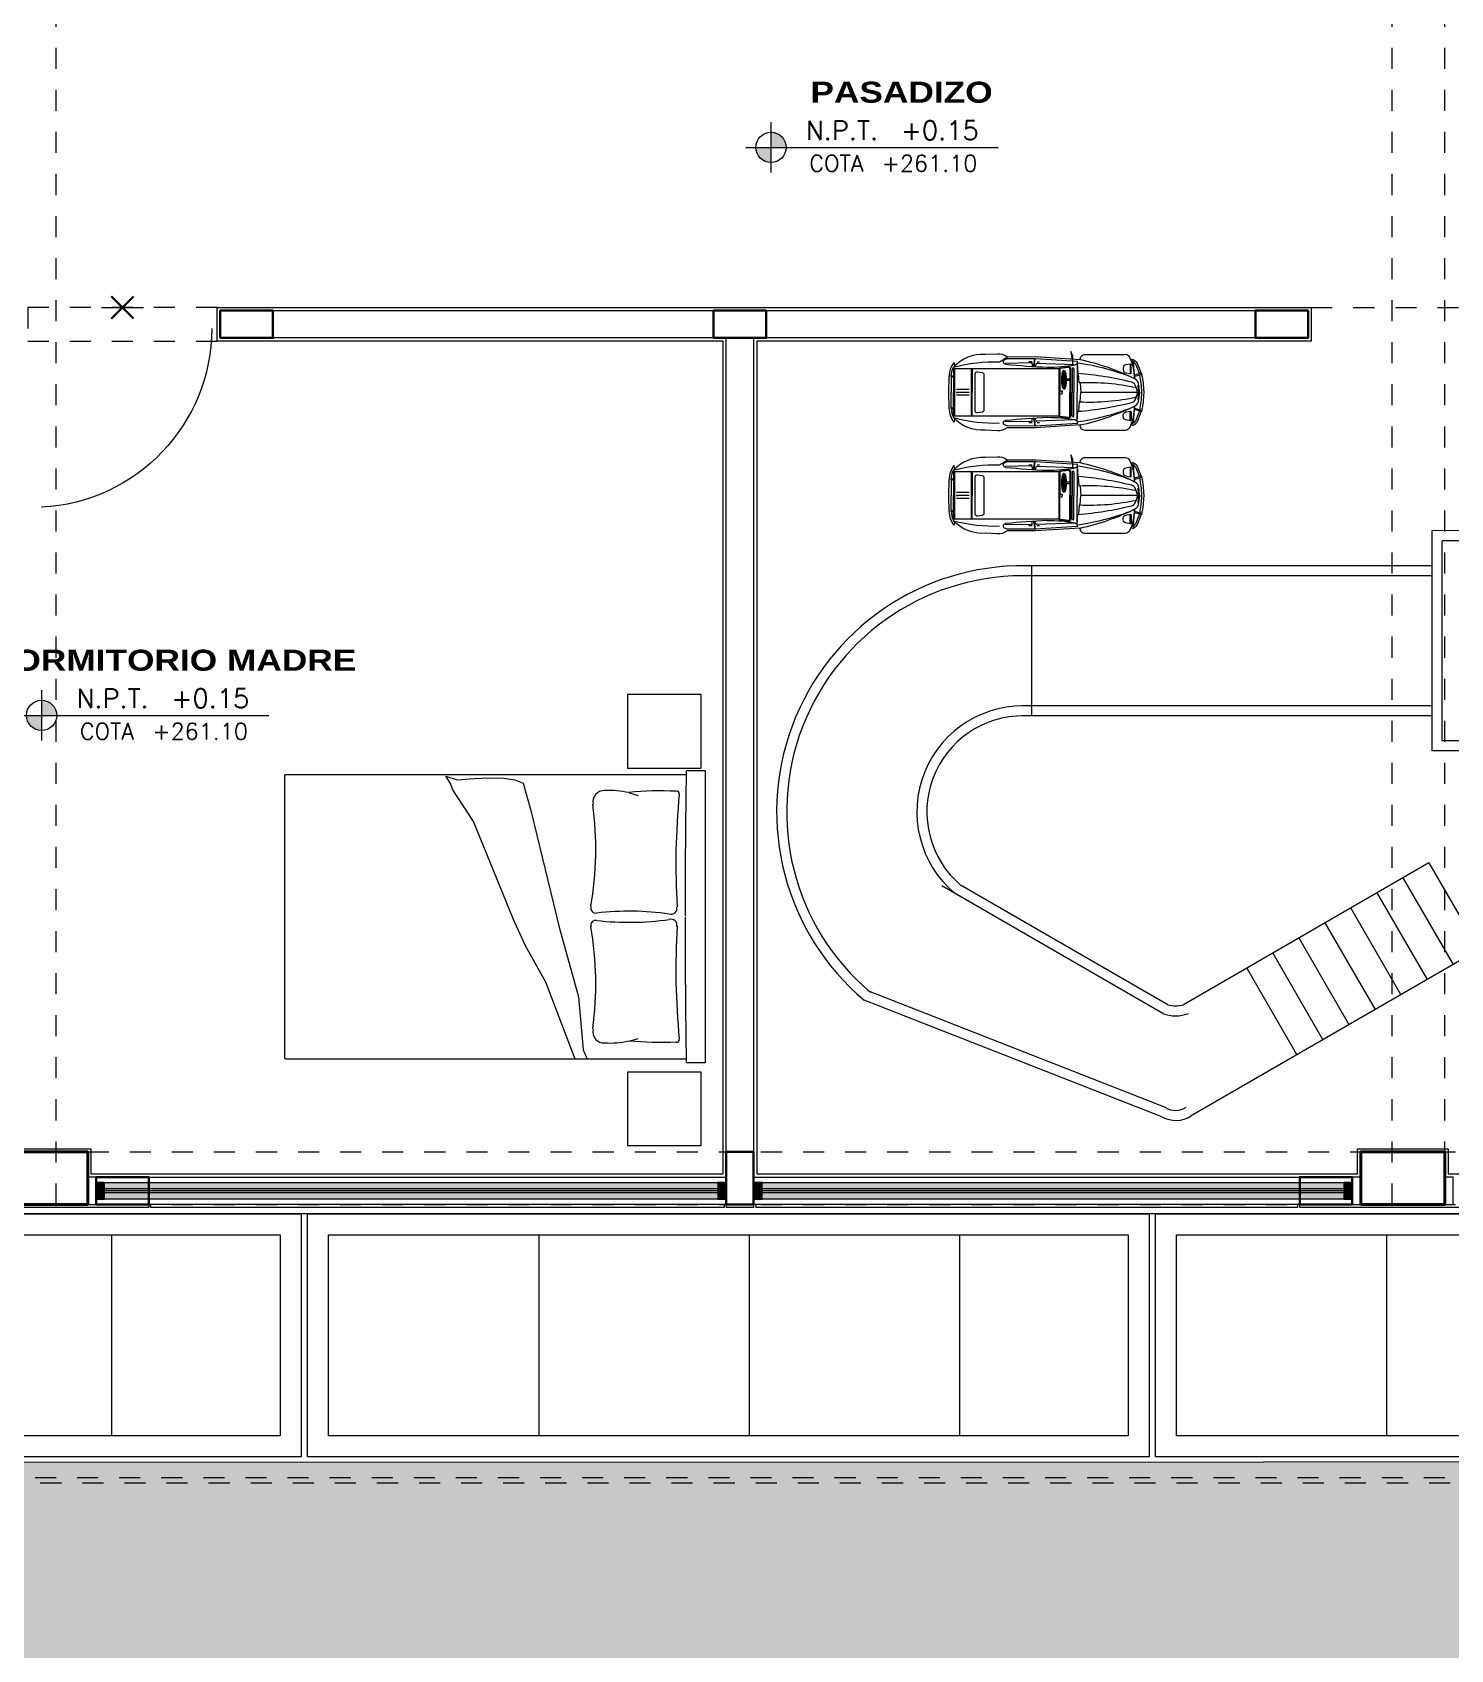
# Model space of a CAD drawing. Header units: metres. Extents: x 349703 to 349913, y 9282546 to 9282694.
# Drawn here: x 349725.87 to 349732.61, y 9282661.17 to 9282668.86 of the extents above; entities that cross this region are included whole.
import ezdxf
from ezdxf.enums import TextEntityAlignment as Align

# ---------------------------------------------------------------- set-up
doc = ezdxf.new("R2010")
doc.units = ezdxf.units.M
doc.header["$LTSCALE"] = 0.25
doc.linetypes.add('B. SUM 2$0$HIDDEN', pattern=[0.375, 0.25, -0.125])
doc.linetypes.add('DASHED2', pattern=[0.762, 0.635, -0.127])
for name, color, linetype, lineweight in [('0_VANOS', 30, 'Continuous', 9), ('AREA-VERDE', 3, 'CONTINUOUS', 9), ('ARQ-FONDO', 253, 'CONTINUOUS', 9)]:
    doc.layers.add(name, color=color, linetype=linetype, lineweight=lineweight)
doc.styles.add('MOYO2', font='arialbd.ttf', dxfattribs={"width": 1.2})
doc.styles.add('TM-DIM', font='romans.shx')

# ---------------------------------------------------------------- blocks, each defined once
blk = doc.blocks.new('COLUMNAS CENTRALES')
at = {"layer": 'ARQ-FONDO', "lineweight": 40}
for points in [[(-59547.0191, 35119.0825), (-59546.6191, 35119.0825), (-59546.6191, 35119.3325), (-59547.0191, 35119.3325)], [(-59540.5691, 35119.0825), (-59540.1691, 35119.0825), (-59540.1691, 35119.3325), (-59540.5691, 35119.3325)]]:
    blk.add_lwpolyline(points, close=True, dxfattribs=at)
blk = doc.blocks.new('GUSANO')
at = {"layer": 'ARQ-FONDO', "lineweight": 0}
for p, q in [((3971.198, 1583.563), (3974.356, 1584.04)), ((3971.213, 1583.464), (3974.371, 1583.941)), ((3969.29, 1580.532), (3970.95, 1583.408)), ((3971.706, 1582.663), (3974.253, 1582.663)), ((3970.156, 1580.032), (3971.572, 1582.485)), ((3971.706, 1582.563), (3974.091, 1582.563)), ((3971.206, 1581.851), (3970.34, 1582.351)), ((3971.056, 1581.591), (3970.19, 1582.091)), ((3970.906, 1581.331), (3970.04, 1581.831)), ((3970.756, 1581.071), (3969.89, 1581.571)), ((3970.606, 1580.812), (3969.74, 1581.312)), ((3970.456, 1580.552), (3969.59, 1581.052)), ((3970.306, 1580.292), (3969.44, 1580.792)), ((3970.863, 1578.743), (3974.41, 1580.791)), ((3970.913, 1578.657), (3974.46, 1580.705)), ((3974.327, 1580.743), (3975.077, 1579.444)), ((3970.156, 1580.032), (3969.29, 1580.532)), ((3971.563, 1577.531), (3975.115, 1579.582)), ((3971.613, 1577.444), (3975.165, 1579.495)), ((3969.215, 1578.197), (3970.688, 1579.047)), ((3969.352, 1578.16), (3970.651, 1578.91)), ((3970.651, 1578.91), (3971.651, 1577.178)), ((3970.688, 1579.047), (3971.788, 1577.141)), ((3969.215, 1578.197), (3970.315, 1576.291)), ((3969.352, 1578.16), (3970.352, 1576.428)), ((3970.315, 1576.291), (3971.788, 1577.141)), ((3970.352, 1576.428), (3971.651, 1577.178))]:
    blk.add_line(p, q, dxfattribs=at)
for centre, radius, start, end in [((3973.922, 1581.618), 2.36, 297.9035, 79.8299), ((3973.922, 1581.618), 2.46, 299.4405, 79.8299), ((3971.198, 1583.287), 0.275, 90, 154.059), ((3971.206, 1583.277), 0.188, 87.67, 154.4309), ((3971.75, 1582.332), 0.334, 97.64, 142.5541), ((3973.922, 1581.618), 1.06, 295.3287, 80.3226), ((3971.762, 1582.312), 0.257, 102.5906, 137.7286), ((3973.922, 1581.618), 0.96, 299.4405, 79.8299)]:
    blk.add_arc(centre, radius, start, end, dxfattribs=at)
blk = doc.blocks.new('0S22D')
at = {"layer": 'ARQ-FONDO', "linetype": 'ByBlock'}
for p, q in [((-0.319, 2.251), (-0.281, 2.12)), ((-0.295, 2.258), (-0.257, 2.127)), ((0.415, 2.258), (0.377, 2.127)), ((0.439, 2.251), (0.401, 2.12)), ((-0.499, 2.032), (-0.311, 2.032)), ((-0.082, 2.183), (-0.083, 2.205)), ((0.06, 2.179), (0.06, 1.057)), ((0.202, 2.183), (0.203, 2.205)), ((0.619, 2.032), (0.431, 2.032)), ((-0.584, 1.042), (-0.64, 0.159)), ((-0.554, 0.989), (-0.606, 0.157)), ((-0.52, 0.986), (-0.314, 1)), ((-0.52, 0.986), (0.06, 0.986)), ((-0.127, 1.027), (-0.313, 1.011)), ((-0.125, 1.042), (0.06, 1.057)), ((0.245, 1.042), (0.06, 1.057)), ((0.64, 0.986), (0.06, 0.986)), ((0.247, 1.027), (0.433, 1.011)), ((0.64, 0.986), (0.434, 1)), ((0.674, 0.989), (0.726, 0.157)), ((-0.654, 0.899), (-0.746, 0.859)), ((-0.746, 0.859), (-0.606, 0.876)), ((-0.504, 0.899), (-0.654, 0.899)), ((-0.606, 0.876), (-0.654, 0.899)), ((-0.485, 0.918), (-0.511, 0.189)), ((-0.435, 0.813), (-0.414, 0.65)), ((-0.409, 0.842), (0.06, 0.842)), ((-0.408, 0.645), (0.06, 0.645)), ((-0.406, 0.922), (0.06, 0.922)), ((-0.406, 0.889), (0.06, 0.889)), ((-0.033, 0.724), (-0.346, 0.724)), ((-0.204, 0.842), (-0.204, 0.774)), ((-0.204, 0.751), (-0.204, 0.725)), ((-0.172, 0.842), (-0.172, 0.774)), ((-0.172, 0.751), (-0.172, 0.725)), ((0.026, 0.645), (0.032, 0.688)), ((0.032, 0.688), (0.06, 0.688)), ((0.526, 0.922), (0.06, 0.922)), ((0.526, 0.889), (0.06, 0.889)), ((0.529, 0.842), (0.06, 0.842)), ((0.088, 0.688), (0.06, 0.688)), ((0.528, 0.645), (0.06, 0.645)), ((0.094, 0.645), (0.088, 0.688)), ((0.555, 0.813), (0.534, 0.65)), ((0.605, 0.918), (0.631, 0.189)), ((-0.64, 0.159), (-0.638, -0.401)), ((-0.452, 0.124), (-0.606, 0.146)), ((-0.45, 0.136), (-0.604, 0.158)), ((-0.541, 0.093), (-0.541, 0.031)), ((-0.54, 0.239), (-0.54, 0.197)), ((-0.523, 0.078), (-0.513, -0.43)), ((-0.502, 0.098), (-0.454, 0.096)), ((-0.498, 0.17), (-0.451, 0.153)), ((0.57, 0.136), (0.724, 0.158)), ((0.618, 0.17), (0.571, 0.153)), ((0.572, 0.124), (0.726, 0.146)), ((0.622, 0.098), (0.574, 0.096)), ((0.643, 0.078), (0.633, -0.43)), ((0.66, 0.239), (0.66, 0.197)), ((0.661, 0.093), (0.661, 0.031)), ((0.726, 0.159), (0.724, -0.401)), ((0.724, -0.401), (0.697, -0.463)), ((-0.408, -1.092), (0.06, -1.092)), ((0.003, -1.147), (0.003, -1.4)), ((0.528, -1.092), (0.06, -1.092)), ((0.06, -1.147), (0.06, -1.4)), ((0.117, -1.147), (0.117, -1.4)), ((-0.408, -1.456), (0.06, -1.456)), ((-0.315, -1.436), (-0.315, -1.456)), ((-0.264, -1.456), (-0.264, -1.501)), ((-0.256, -1.502), (0.06, -1.502)), ((-0.243, -1.456), (-0.244, -1.502)), ((0.528, -1.456), (0.06, -1.456)), ((0.376, -1.502), (0.06, -1.502)), ((0.363, -1.456), (0.364, -1.502)), ((0.384, -1.456), (0.384, -1.501)), ((0.435, -1.436), (0.435, -1.456))]:
    blk.add_line(p, q, dxfattribs=at)
for points in [[(-0.205, 2.127), (-0.519, 2.1), (-0.562, 2.061), (-0.598, 2.075, -0.187956), (-0.517, 2.17, 0.000329), (-0.319, 2.251, -0.52666), (-0.295, 2.258, -0.041947), (0.047, 2.3), (0.073, 2.3, -0.041947), (0.415, 2.258, -0.52666), (0.439, 2.251, 0.000329), (0.637, 2.17, -0.187956), (0.718, 2.075), (0.682, 2.061), (0.639, 2.1), (0.325, 2.127)], [(0.408, 2.221, 0.041947), (0.072, 2.263), (0.048, 2.263, 0.041947), (-0.288, 2.221, 0.041947)], [(0.336, 2.112, -0.105925), (0.746, 2.024, -0.177282), (0.806, 1.965, -0.17031), (0.811, 1.914), (0.811, 1.141, -0.436831), (0.704, 1.042, 0.064143), (0.325, 2.127, 0.27706), (0.203, 2.205, -0.053228), (0.074, 2.222, 0.119641), (0.046, 2.222, -0.053228), (-0.083, 2.205, 0.27706), (-0.205, 2.127, 0.064143), (-0.584, 1.042, -0.436831), (-0.691, 1.141), (-0.691, 1.914, -0.17031), (-0.686, 1.965, -0.177282), (-0.626, 2.024, -0.105925), (-0.216, 2.112)], [(0.434, 1, 0.042013), (0.262, 2.055, 0.282357), (0.206, 2.128, 0.077003), (0.072, 2.177, 0.099907), (0.048, 2.177, 0.077003), (-0.086, 2.128, 0.282357), (-0.142, 2.055, 0.042013), (-0.314, 1, 0.042013)], [(-0.082, 2.183, 0.051272), (0.046, 2.199, -0.115687), (0.074, 2.199, 0.051272), (0.202, 2.183)], [(0.704, 1.042), (0.76, 0.159), (0.758, -0.401, -0.224098), (0.817, -0.592), (0.808, -0.836, -0.228959), (0.558, -1.456, 0.076125), (0.663, -0.549)], [(-0.408, 0.631, -0.378241), (-0.428, 0.648), (-0.448, 0.811, -0.451125), (-0.409, 0.856), (0.06, 0.856), (0.529, 0.856, -0.451125), (0.568, 0.811), (0.548, 0.648, -0.378241), (0.528, 0.631), (0.06, 0.631), (-0.408, 0.631), (-0.408, -1.47)], [(-0.606, 0.159), (-0.604, -0.401), (-0.577, -0.463, 0.709302), (-0.504, -0.436)], [(-0.256, -1.502, -0.12255), (-0.438, -1.456, -0.076125), (-0.543, -0.549), (-0.638, -0.401, 0.224098), (-0.697, -0.592), (-0.688, -0.836, 0.228959), (-0.438, -1.456, 0.407899), (-0.53, -1.449, 0.172944), (-0.256, -1.547)]]:
    blk.add_lwpolyline(points, format="xyb", dxfattribs=at)
for points in [[(-0.331, 2.053), (-0.479, 2.053, 0.469075), (-0.499, 2.029), (-0.483, 1.943, 0.361401), (-0.424, 1.894), (-0.386, 1.894, 0.361401), (-0.327, 1.943), (-0.311, 2.029, 0.469075)], [(0.599, 2.053, -0.469075), (0.619, 2.029), (0.603, 1.943, -0.361401), (0.544, 1.894), (0.506, 1.894, -0.361401), (0.447, 1.943), (0.431, 2.029, -0.469075), (0.451, 2.053)], [(-0.19, 0.774), (-0.256, 0.772, 0.025051), (-0.306, 0.766, 0.065567), (-0.361, 0.749), (-0.374, 0.723), (-0.358, 0.699, 0.064107), (-0.306, 0.683, 0.025051), (-0.256, 0.677), (-0.19, 0.674), (-0.123, 0.677, 0.025051), (-0.074, 0.683, 0.064107), (-0.021, 0.699), (-0.004, 0.724), (-0.021, 0.75, 0.064107), (-0.074, 0.766, 0.025051), (-0.123, 0.772)], [(-0.19, 0.752), (-0.255, 0.749, 0.024844), (-0.302, 0.744, 0.055941), (-0.345, 0.731), (-0.348, 0.724), (-0.343, 0.717, 0.055941), (-0.302, 0.705, 0.024844), (-0.255, 0.699), (-0.19, 0.697), (-0.124, 0.699, 0.024844), (-0.078, 0.705, 0.055941), (-0.036, 0.717), (-0.031, 0.724), (-0.036, 0.732, 0.055941), (-0.078, 0.744, 0.024844), (-0.124, 0.749)], [(-0.191, 0.724), (-0.215, 0.723, 0.014599), (-0.232, 0.722, 0.034387), (-0.247, 0.719), (-0.248, 0.718), (-0.247, 0.717, 0.034387), (-0.232, 0.714, 0.014599), (-0.215, 0.713), (-0.191, 0.712), (-0.168, 0.713, 0.014599), (-0.151, 0.714, 0.034387), (-0.136, 0.717), (-0.135, 0.718), (-0.136, 0.719, 0.034387), (-0.151, 0.722, 0.014599), (-0.168, 0.723)], [(0.06, -1.029), (-0.308, -1.029, -0.461216), (-0.347, -0.983), (-0.333, -0.894, -0.368723), (-0.293, -0.86), (0.06, -0.86), (0.413, -0.86, -0.368723), (0.453, -0.894), (0.467, -0.983, -0.461216), (0.428, -1.029)]]:
    blk.add_lwpolyline(points, format="xyb", close=True, dxfattribs=at)
for points in [[(-0.047, 0.713), (-0.333, 0.713)], [(0.528, 0.631), (0.528, -1.47)], [(-0.408, -1.112), (0.06, -1.112), (0.528, -1.112)], [(-0.408, -1.436), (0.06, -1.436), (0.528, -1.436)], [(0.376, -1.547), (0.06, -1.548), (-0.256, -1.547)]]:
    blk.add_lwpolyline(points, dxfattribs=at)
blk.add_circle((0.06, -1.389), 0.00824, dxfattribs=at)
for centre, radius, start, end in [((-0.436, 2.019), 0.134, 118.2546, 160.8341), ((4.296, 0.308), 4.864, 159.3315, 171.98), ((-61.602, 152.42), 162.23, 292.12446, 292.19985), ((4.223, 1.223), 4.354, 167.6582, 182.5775), ((-0.098, 2.815), 0.621, 271.4577, 283.4178), ((0.06, 2.152), 0.06, 76.5822, 103.4178), ((0.218, 2.815), 0.621, 256.5822, 268.5423), ((-4.103, 1.223), 4.354, 357.4225, 12.3418), ((-4.176, 0.308), 4.864, 8.02, 20.6685), ((61.722, 152.42), 162.23, 247.80015, 247.87554), ((0.556, 2.019), 0.134, 19.1659, 61.7454), ((-0.542, 0.932), 0.0588, 346.1951, 102.7232), ((0.662, 0.932), 0.0588, 77.2768, 193.8049), ((-3.693, 0.396), 3.254, 359.9408, 9.7473), ((-0.409, 0.816), 0.0262, 90, 187.1253), ((-0.405, 0.905), 0.0164, 92.1035, 267.8965), ((-0.408, 0.651), 0.00617, 187.1253, 270), ((0.525, 0.905), 0.0164, 272.1035, 87.8965), ((0.528, 0.651), 0.00617, 270, 352.8747), ((0.529, 0.816), 0.0262, 352.8747, 90), ((3.813, 0.396), 3.254, 170.2527, 180.0592), ((-15.308, 1.036), 14.884, 354.3709, 357.5225), ((15.428, 1.036), 14.884, 182.4775, 185.6291), ((-0.503, 0.078), 0.02, 87.3535, 181.1515), ((-0.491, 0.189), 0.02, 178.0033, 250.109), ((0.611, 0.189), 0.02, 289.891, 1.9967), ((0.623, 0.078), 0.02, 358.8485, 92.6465), ((-0.505, -0.427), 0.00888, 199.8705, 19.8705), ((0.625, -0.427), 0.00888, 160.1295, 340.1295), ((0.665, -0.437), 0.0414, 179.5268, 320.9194), ((0.375, -1.114), 0.433, 270.0919, 309.3395), ((0.375, -1.114), 0.387, 270.0919, 298.039), ((0.607, -1.5), 0.0662, 49.9656, 138.7276)]:
    blk.add_arc(centre, radius, start, end, dxfattribs=at)
blk = doc.blocks.new('CAMA MADRE')
at = {"layer": 'ARQ-FONDO', "linetype": 'Continuous', "lineweight": -2}
for p, q in [((4100.188, 1590.4635), (4100.188, 1588.5591)), ((4101.5386, 1588.5591), (4101.5386, 1590.4635)), ((4100.272, 1588.8296), (4100.2848, 1588.7875)), ((4101.4527, 1588.8296), (4101.4399, 1588.7875)), ((4100.1679, 1588.5536), (4100.1679, 1588.5536))]:
    blk.add_line(p, q, dxfattribs=at)
for points in [[(4101.5331, 1590.469), (4100.8624, 1590.469), (4100.1934, 1590.469)], [(4101.5587, 1588.5536), (4101.5587, 1588.4695), (4100.8624, 1588.4695), (4100.1679, 1588.4695), (4100.1679, 1588.5536)]]:
    blk.add_lwpolyline(points, dxfattribs=at)
for points in [[(4100.1861, 1589.0306), (4100.1861, 1589.0873), (4100.5517, 1589.2262), (4100.7253, 1589.323), (4100.8496, 1589.3797), (4101.3156, 1589.5698), (4101.4673, 1589.6685), (4101.5002, 1589.6813), (4101.5313, 1589.7014), (4101.5149, 1589.6484), (4101.5203, 1589.5661), (4101.524, 1589.4948), (4101.5222, 1589.4254), (4101.5149, 1589.3742), (4101.4984, 1589.334), (4101.3686, 1589.2975), (4100.813, 1589.1622), (4100.4822, 1589.0708), (4100.23, 1589.0489)], [(4099.7749, 1588.4878), (4100.124, 1588.4878), (4100.124, 1588.8387), (4099.7749, 1588.8387)], [(4101.5697, 1588.4878), (4101.9206, 1588.4878), (4101.9206, 1588.8387), (4101.5697, 1588.8387)]]:
    blk.add_lwpolyline(points, close=True, dxfattribs=at)
for points in [[(4100.1944, 1590.469), (4100.1918, 1590.469), (4100.1898, 1590.467), (4100.1898, 1590.4644)], [(4101.5386, 1590.4644), (4101.5386, 1590.467), (4101.5366, 1590.469), (4101.534, 1590.469)], [(4100.282, 1588.9904), (4100.2691, 1588.9796), (4100.2621, 1588.9633), (4100.263, 1588.9465)], [(4100.3284, 1589.002), (4100.3119, 1589.0056), (4100.2948, 1589.0013), (4100.282, 1588.9904)], [(4100.33, 1589.0029), (4100.4917, 1588.9809), (4100.6559, 1588.9843), (4100.8166, 1589.0128)], [(4100.839, 1589.0059), (4100.833, 1589.0117), (4100.8242, 1589.0138), (4100.8162, 1589.0113)], [(4100.8455, 1588.9846), (4100.8323, 1588.87), (4100.8341, 1588.7541), (4100.8507, 1588.64)], [(4100.845, 1588.9832), (4100.8474, 1588.9913), (4100.8451, 1589), (4100.839, 1589.0059)], [(4100.8759, 1588.64), (4100.8925, 1588.7541), (4100.8942, 1588.87), (4100.8811, 1588.9846)], [(4100.8876, 1589.0059), (4100.8815, 1589), (4100.8792, 1588.9913), (4100.8815, 1588.9832)], [(4100.9104, 1589.0113), (4100.9024, 1589.0138), (4100.8936, 1589.0117), (4100.8876, 1589.0059)], [(4100.9118, 1589.0128), (4101.0725, 1588.9843), (4101.2367, 1588.9809), (4101.3984, 1589.0029)], [(4101.4446, 1588.9904), (4101.4318, 1589.0013), (4101.4146, 1589.0056), (4101.3982, 1589.002)], [(4101.4636, 1588.9465), (4101.4645, 1588.9633), (4101.4574, 1588.9796), (4101.4446, 1588.9904)], [(4100.2636, 1588.9474), (4100.2614, 1588.9084), (4100.2646, 1588.8693), (4100.2731, 1588.8312)], [(4101.4535, 1588.8312), (4101.462, 1588.8693), (4101.4652, 1588.9084), (4101.463, 1588.9474)], [(4100.2739, 1588.8316), (4100.2667, 1588.7574), (4100.2648, 1588.6827), (4100.2682, 1588.6082)], [(4101.4602, 1588.6082), (4101.4636, 1588.6827), (4101.4617, 1588.7574), (4101.4545, 1588.8316)], [(4100.2671, 1588.6074), (4100.2658, 1588.6033), (4100.2668, 1588.5989), (4100.2697, 1588.5958)], [(4100.2697, 1588.5958), (4100.2725, 1588.5927), (4100.2768, 1588.5914), (4100.2809, 1588.5922)], [(4100.8187, 1588.6019), (4100.6399, 1588.6132), (4100.4604, 1588.6099), (4100.2821, 1588.592)], [(4100.817, 1588.6036), (4100.827, 1588.6014), (4100.8374, 1588.6048), (4100.8442, 1588.6124)], [(4100.8442, 1588.6124), (4100.851, 1588.62), (4100.8532, 1588.6306), (4100.8499, 1588.6403)], [(4100.8767, 1588.6403), (4100.8734, 1588.6306), (4100.8756, 1588.62), (4100.8824, 1588.6124)], [(4100.8824, 1588.6124), (4100.8892, 1588.6048), (4100.8996, 1588.6014), (4100.9096, 1588.6036)], [(4101.4463, 1588.592), (4101.268, 1588.6099), (4101.0886, 1588.6132), (4100.9097, 1588.6019)], [(4101.4456, 1588.5922), (4101.4498, 1588.5914), (4101.4541, 1588.5927), (4101.4569, 1588.5958)], [(4101.4569, 1588.5958), (4101.4598, 1588.5989), (4101.4607, 1588.6033), (4101.4595, 1588.6074)], [(4100.1742, 1588.5591), (4100.1717, 1588.5591), (4100.1697, 1588.557), (4100.1697, 1588.5545)], [(4100.8616, 1588.5645), (4100.6327, 1588.5643), (4100.4039, 1588.5626), (4100.175, 1588.5595)], [(4101.5534, 1588.5595), (4101.3245, 1588.5626), (4101.0957, 1588.5643), (4100.8668, 1588.5645)], [(4101.5587, 1588.5545), (4101.5587, 1588.557), (4101.5567, 1588.5591), (4101.5542, 1588.5591)]]:
    blk.add_open_spline(points, degree=3, dxfattribs=at)
blk = doc.blocks.new('*U933')
blk.add_arc((0.0215, 0.0476), 0.8535, 0.15786, 87.08143)
blk = doc.blocks.new('*U920')
at = {"linetype": 'Continuous', "lineweight": 0, "true_color": 0xbebebe}
for points in [[(3037.2524, 1360.5431), (3037.2124, 1360.5431), (3037.2124, 1360.4631), (3037.2524, 1360.4631)], [(3040.0574, 1360.5431), (3040.0174, 1360.5431), (3040.0174, 1360.4631), (3040.0574, 1360.4631)]]:
    blk.add_hatch(color=9, dxfattribs=at).paths.add_polyline_path(points)
at = {"true_color": 0xffffff}
h = blk.add_hatch(color=7, dxfattribs=at)
h.dxf.hatch_style = 1
h.paths.add_polyline_path([(3040.0174, 1360.4631), (3040.0174, 1360.5431), (3037.2524, 1360.5431), (3037.2524, 1360.4631)])
at = {"layer": '0_VANOS', "linetype": 'Continuous'}
for p, q in [((3037.2524, 1360.5131), (3040.0174, 1360.5131)), ((3037.2524, 1360.5031), (3040.0174, 1360.5031)), ((3037.2524, 1360.4931), (3040.0174, 1360.4931))]:
    blk.add_line(p, q, dxfattribs=at)
for points in [[(3037.2124, 1360.5431), (3037.2124, 1360.4631), (3037.2524, 1360.4631), (3037.2524, 1360.5431)], [(3037.2524, 1360.5431), (3040.0174, 1360.5431), (3040.0174, 1360.4631), (3037.2524, 1360.4631)], [(3040.0174, 1360.5431), (3040.0174, 1360.4631), (3040.0574, 1360.4631), (3040.0574, 1360.5431)]]:
    blk.add_lwpolyline(points, close=True, dxfattribs=at)
blk = doc.blocks.new('*U919')
at = {"linetype": 'Continuous', "lineweight": 0, "true_color": 0xbebebe}
for points in [[(3037.2524, 1360.5431), (3037.2124, 1360.5431), (3037.2124, 1360.4631), (3037.2524, 1360.4631)], [(3040.2074, 1360.5431), (3040.1674, 1360.5431), (3040.1674, 1360.4631), (3040.2074, 1360.4631)]]:
    blk.add_hatch(color=9, dxfattribs=at).paths.add_polyline_path(points)
at = {"true_color": 0xffffff}
h = blk.add_hatch(color=7, dxfattribs=at)
h.dxf.hatch_style = 1
h.paths.add_polyline_path([(3040.1674, 1360.4631), (3040.1674, 1360.5431), (3037.2524, 1360.5431), (3037.2524, 1360.4631)])
at = {"layer": '0_VANOS', "linetype": 'Continuous'}
for p, q in [((3037.2524, 1360.5131), (3040.1674, 1360.5131)), ((3037.2524, 1360.5031), (3040.1674, 1360.5031)), ((3037.2524, 1360.4931), (3040.1674, 1360.4931))]:
    blk.add_line(p, q, dxfattribs=at)
for points in [[(3037.2124, 1360.5431), (3037.2124, 1360.4631), (3037.2524, 1360.4631), (3037.2524, 1360.5431)], [(3037.2524, 1360.5431), (3040.1674, 1360.5431), (3040.1674, 1360.4631), (3037.2524, 1360.4631)], [(3040.1674, 1360.5431), (3040.1674, 1360.4631), (3040.2074, 1360.4631), (3040.2074, 1360.5431)]]:
    blk.add_lwpolyline(points, close=True, dxfattribs=at)
blk = doc.blocks.new('CAMBIOPISO')
at = {"layer": 'ARQ-FONDO'}
blk.add_line((-0.1, 0), (0.1, 0), dxfattribs=at)
at = {"layer": 'ARQ-FONDO', "const_width": 0.01}
for points in [[(-0.053, -0.053), (0.053, 0.053)], [(-0.053, 0.053), (0.053, -0.053)]]:
    blk.add_lwpolyline(points, dxfattribs=at)
blk = doc.blocks.new('MODULO 3 A 5 AÑOS NUEVO')
at = {"layer": 'ARQ-FONDO', "linetype": 'DASHED2', "ltscale": 0.3}
blk.add_lwpolyline([(350752.4728, 9282645.3511), (350751.5728, 9282645.3511), (350751.5727, 9282645.1911), (350752.4728, 9282645.1911)], close=True, dxfattribs=at)
at = {"layer": 'ARQ-FONDO'}
for points in [[(350752.7378, 9282645.1911), (350752.4728, 9282645.1911), (350752.4728, 9282645.3511), (350752.7378, 9282645.3511)], [(350752.7378, 9282645.3511), (350752.7378, 9282645.3511), (350754.8328, 9282645.3511)], [(350754.8328, 9282645.3511), (350755.0828, 9282645.3511)], [(350754.8328, 9282645.3361), (350754.8328, 9282645.2061)], [(350755.0828, 9282645.3511), (350757.4078, 9282645.3511)], [(350755.0828, 9282645.2061), (350755.0828, 9282645.3361)], [(350757.4078, 9282645.3511), (350757.6728, 9282645.3511), (350757.6728, 9282645.1911), (350757.4078, 9282645.1911)], [(350757.4078, 9282645.3361), (350757.4078, 9282645.2061)], [(350754.8778, 9282645.1911), (350752.7378, 9282645.1911)], [(350754.8778, 9282645.2061), (350755.0378, 9282645.2061)], [(350754.8778, 9282641.3361), (350754.8778, 9282645.1911)], [(350755.0378, 9282645.1911), (350755.0378, 9282641.3361)], [(350757.4078, 9282645.1911), (350755.0378, 9282645.1911)], [(350748.9428, 9282642.9061), (350748.9428, 9282642.9061), (350748.9428, 9282641.2311), (350751.4428, 9282641.2311), (350751.4428, 9282641.3511), (350751.8728, 9282641.3511), (350751.8728, 9282641.2311), (350752.1478, 9282641.2311)], [(350752.1478, 9282641.2311), (350754.8778, 9282641.2311), (350754.8778, 9282641.3361)], [(350754.8928, 9282641.3361), (350755.0228, 9282641.3361)], [(350755.0228, 9282641.3361), (350754.8928, 9282641.3361)], [(350755.0378, 9282641.3361), (350755.0378, 9282641.3361), (350755.0378, 9282641.2311), (350757.6178, 9282641.2311)], [(350757.6178, 9282641.2311), (350757.6178, 9282641.2311), (350757.8928, 9282641.2311), (350757.8928, 9282641.3511), (350758.3228, 9282641.3511), (350758.3228, 9282641.2311), (350758.5978, 9282641.2311)], [(350752.1478, 9282641.2161), (350752.1478, 9282641.0711), (350751.8728, 9282641.0711)], [(350757.8828, 9282641.0711), (350757.6178, 9282641.0711), (350757.6178, 9282641.2161)], [(350758.5978, 9282641.2161), (350758.5978, 9282641.0711), (350758.3228, 9282641.0711)], [(350751.8728, 9282641.0711), (350751.4328, 9282641.0711)], [(350754.8828, 9282641.0711), (350752.1578, 9282641.0711), (350752.1578, 9282641.0861)], [(350754.8828, 9282641.0861), (350754.8828, 9282641.0711)], [(350754.8928, 9282641.0861), (350754.8928, 9282641.0711)], [(350755.0228, 9282641.0711), (350754.8928, 9282641.0711)], [(350755.0228, 9282641.0861), (350755.0228, 9282641.0711)], [(350757.6078, 9282641.0861), (350757.6078, 9282641.0711), (350755.0328, 9282641.0711)], [(350755.0328, 9282641.0861), (350755.0328, 9282641.0711)], [(350758.3228, 9282641.0711), (350757.8828, 9282641.0711)]]:
    blk.add_lwpolyline(points, dxfattribs=at)
at = {"layer": 'ARQ-FONDO', "lineweight": 30, "flags": 128}
for points in [[(350752.7378, 9282645.3361), (350752.7378, 9282645.2061), (350752.4878, 9282645.2061), (350752.4878, 9282645.3361), (350752.7378, 9282645.3361)], [(350754.8328, 9282645.2061), (350754.8328, 9282645.3361), (350755.0828, 9282645.3361), (350755.0828, 9282645.2061), (350754.8328, 9282645.2061)], [(350757.6578, 9282645.3361), (350757.6578, 9282645.2061), (350757.4078, 9282645.2061), (350757.4078, 9282645.3361), (350757.6578, 9282645.3361)], [(350754.8928, 9282641.3361), (350755.0228, 9282641.3361), (350755.0228, 9282641.0861), (350754.8928, 9282641.0861), (350754.8928, 9282641.3361)], [(350751.8978, 9282641.0861), (350751.8978, 9282641.2161), (350752.1478, 9282641.2161), (350752.1478, 9282641.0861), (350751.8978, 9282641.0861)], [(350757.6178, 9282641.0861), (350757.6178, 9282641.2161), (350757.8678, 9282641.2161), (350757.8678, 9282641.0861), (350757.6178, 9282641.0861)]]:
    blk.add_lwpolyline(points, dxfattribs=at)
at = {"layer": 'ARQ-FONDO'}
for points in [[(350752.7378, 9282645.3361), (350754.8328, 9282645.3361), (350754.8328, 9282645.2061), (350752.7378, 9282645.2061)], [(350755.0828, 9282645.3361), (350757.4078, 9282645.3361), (350757.4078, 9282645.2061), (350755.0828, 9282645.2061)], [(350754.8928, 9282645.2061), (350755.0228, 9282645.2061), (350755.0228, 9282641.3361), (350754.8928, 9282641.3361)], [(350751.8978, 9282641.2161), (350751.8578, 9282641.2161), (350751.8578, 9282641.0861), (350751.8978, 9282641.0861)], [(350752.1478, 9282641.2161), (350754.8928, 9282641.2161), (350754.8928, 9282641.0861), (350752.1478, 9282641.0861)], [(350755.0228, 9282641.2161), (350757.6178, 9282641.2161), (350757.6178, 9282641.0861), (350755.0228, 9282641.0861)], [(350757.9078, 9282641.2161), (350757.8678, 9282641.2161), (350757.8678, 9282641.0861), (350757.9078, 9282641.0861)], [(350758.3478, 9282641.2161), (350758.3078, 9282641.2161), (350758.3078, 9282641.0861), (350758.3478, 9282641.0861)]]:
    blk.add_lwpolyline(points, close=True, dxfattribs=at)
at = {"layer": 'ARQ-FONDO', "linetype": 'DASHED2', "ltscale": 0.3}
blk.add_lwpolyline([(350757.6728, 9282645.3511), (350759.6428, 9282645.3511)], dxfattribs=at)
at = {"layer": 'ARQ-FONDO'}
for name, p in [('COLUMNAS CENTRALES', (410298.4769, 9247522.0036)), ('CAMBIOPISO', (350752.0231, 9282645.3511))]:
    blk.add_blockref(name, p, dxfattribs=at)
for name, p, xscale, yscale, zscale, rotation in [('GUSANO', (352770.5355, 9282349.1982), 0.4759161868435627, 0.4759161868435627, 0.4759161868435627, 149.9999999993059), ('0S22D', (350756.3235, 9282644.9618), 0.2405618680963358, 0.2405618680963358, 0.2405618680963358, 270), ('0S22D', (350756.3235, 9282644.4717), 0.2405618680963358, 0.2405618680963358, 0.2405618680963358, 270)]:
    blk.add_blockref(name, p, dxfattribs=dict(at, xscale=xscale, yscale=yscale, zscale=zscale, rotation=rotation))
at = {"layer": 'ARQ-FONDO', "xscale": -1, "rotation": 180}
blk.add_blockref('*U933', (350751.5728, 9282645.3011), dxfattribs=at)
at = {"layer": 'ARQ-FONDO', "rotation": 90.00000000000003}
blk.add_blockref('CAMA MADRE', (352343.2615, 9278541.5908), dxfattribs=at)
at = {"layer": 'ARQ-FONDO', "lineweight": 0, "rotation": 180.000079299102}
for name, p in [('*U919', (353792.1033, 9284001.6584)), ('*U920', (353795.0783, 9284001.6584))]:
    blk.add_blockref(name, p, dxfattribs=at)
blk = doc.blocks.new('VERDAD88')
at = {"layer": 'ARQ-FONDO'}
for points in [[(350748.8728, 9282641.0411), (350752.8728, 9282641.0411), (350752.8728, 9282639.8861), (350748.8728, 9282639.8861), (350748.8728, 9282641.0411)], [(350752.9028, 9282641.0411), (350756.9028, 9282641.0411), (350756.9028, 9282639.8861), (350752.9028, 9282639.8861), (350752.9028, 9282641.0411)], [(350756.9328, 9282641.0411), (350760.9328, 9282641.0411), (350760.9328, 9282639.8861), (350756.9328, 9282639.8861), (350756.9328, 9282641.0411)]]:
    blk.add_lwpolyline(points, dxfattribs=at)
at = {"layer": 'ARQ-FONDO', "flags": 128}
for points in [[(350748.9728, 9282640.9411), (350752.7728, 9282640.9411), (350752.7728, 9282639.9861), (350748.9728, 9282639.9861)], [(350753.0028, 9282640.9411), (350756.8028, 9282640.9411), (350756.8028, 9282639.9861), (350753.0028, 9282639.9861)], [(350757.0328, 9282640.9411), (350760.8328, 9282640.9411), (350760.8328, 9282639.9861), (350757.0328, 9282639.9861)]]:
    blk.add_lwpolyline(points, close=True, dxfattribs=at)
for points in [[(350751.9728, 9282639.9861), (350751.9728, 9282640.9411)], [(350754.0028, 9282639.9861), (350754.0028, 9282640.9411)], [(350755.0028, 9282639.9861), (350755.0028, 9282640.9411)], [(350756.0028, 9282639.9861), (350756.0028, 9282640.9411)], [(350758.0328, 9282639.9861), (350758.0328, 9282640.9411)]]:
    blk.add_lwpolyline(points, dxfattribs=at)
blk = doc.blocks.new('VIGAS')
at = {"layer": 'ARQ-FONDO', "linetype": 'B. SUM 2$0$HIDDEN', "flags": 128}
for points in [[(350752.0445, 9282639.3646), (350752.0445, 9282650.6146)], [(350758.3945, 9282639.3646), (350758.3945, 9282650.6146)], [(350758.6445, 9282639.3646), (350758.6445, 9282650.6146)], [(350745.1945, 9282639.6146), (350769.7445, 9282639.6146)], [(350745.1945, 9282639.3646), (350769.7445, 9282639.3646)]]:
    blk.add_lwpolyline(points, dxfattribs=at)
blk = doc.blocks.new('*U591')
h = blk.add_hatch(color=251)
h.paths.add_polyline_path([(0.75, -0.1724), (0.75, -0.2324), (0.81, -0.2324, 0.414214)])
h.paths.add_polyline_path([(0.75, -0.2324), (0.69, -0.2324, 0.414214), (0.75, -0.2924)])
at = {"color": 2}
for p, q in [((0.75, -0.1324), (0.75, -0.3324)), ((0.65, -0.2324), (1.65, -0.2324))]:
    blk.add_line(p, q, dxfattribs=at)
blk.add_circle((0.75, -0.2324), 0.06, dxfattribs=at)
at = {"color": 2, "style": 'TM-DIM'}
blk.add_text('COTA', height=0.065, rotation=360, dxfattribs=at).set_placement((1.0088, -0.3282), align=Align.CENTER)
for tag, p, height in [('NIV_P', (0.8881, -0.2024), 0.075), ('VALOR_P', (1.2641, -0.2024), 0.075), ('COTA_P', (1.1884, -0.3282), 0.065)]:
    blk.add_attdef(tag, p, '', height=height, rotation=360, dxfattribs=at)
blk = doc.blocks.new('NOMBRE 3 A 5 AÑOS')
at = {"layer": 'ARQ-FONDO', "xscale": 1.199999999999999, "yscale": 1.199999999999999, "zscale": 1.199999999999999}
for p in [(350153.4496, 9282535.5717), (350149.9832, 9282532.8708)]:
    blk.add_blockref('*U591', p, dxfattribs=at).add_auto_attribs({'NIV_P': 'N.P.T.', 'COTA_P': '+261.10', 'VALOR_P': '+0.15'})
at = {"layer": 'ARQ-FONDO', "lineweight": -2, "char_height": 0.1, "width": 2.666695, "attachment_point": 8, "style": 'MOYO2'}
for s, insert in [('PASADIZO', (350154.97, 9282535.5039)), ('DORMITORIO MADRE', (350151.5035, 9282532.803))]:
    blk.add_mtext(s, dxfattribs=dict(at, insert=insert))

msp = doc.modelspace()

# ---------------------------------------------------------------- hatches: boundary and pattern name
at = {"layer": 'AREA-VERDE', "lineweight": 0, "true_color": 0xc4e4b2, "transparency": 33554687}
h = msp.add_hatch(color=3, dxfattribs=at)
h.dxf.hatch_style = 1
h.paths.add_polyline_path([(349745.5061, 9282662.0658), (349717.9307, 9282662.0658), (349717.9307, 9282656.5561), (349745.5061, 9282656.5561)])
h.paths.add_polyline_path([(349744.5061, 9282661.0658), (349744.5061, 9282657.5561), (349718.9307, 9282657.5561), (349718.9307, 9282661.0658)], flags=16)

# ---------------------------------------------------------------- linework, layer by layer
at = {"layer": 'ARQ-FONDO', "linetype": 'B. SUM 2$0$HIDDEN'}
for points in [[(349717.8055, 9282675.8631), (349745.0055, 9282675.8631), (349745.0055, 9282661.9631), (349717.8055, 9282661.9631)], [(349717.8305, 9282675.8381), (349744.9805, 9282675.8381), (349744.9805, 9282661.9881), (349717.8305, 9282661.9881)]]:
    msp.add_lwpolyline(points, close=True, dxfattribs=at)
at = {"layer": 'ARQ-FONDO'}
for points in [[(349719.0855, 9282674.5831), (349743.7255, 9282674.5831), (349743.7255, 9282663.2431), (349719.0855, 9282663.2431)], [(349717.9305, 9282662.0627), (349745.5061, 9282662.0658), (349745.5061, 9282656.5561), (349717.9305, 9282656.553)]]:
    msp.add_lwpolyline(points, close=True, dxfattribs=at)
at = {"layer": 'ARQ-FONDO', "flags": 128}
msp.add_lwpolyline([(349726.2455, 9282662.1881), (349726.2455, 9282663.1431)], dxfattribs=at)

# ---------------------------------------------------------------- block references
at = {"layer": 'ARQ-FONDO'}
for name, p in [('VERDAD88', (-1025.7273, 22.202)), ('MODULO 3 A 5 AÑOS NUEVO', (-1025.7273, 22.202)), ('VIGAS', (-1026.0641, 23.9234)), ('NOMBRE 3 A 5 AÑOS', (-424.9717, 133.0216))]:
    msp.add_blockref(name, p, dxfattribs=at)

doc.saveas('drawing.dxf')
